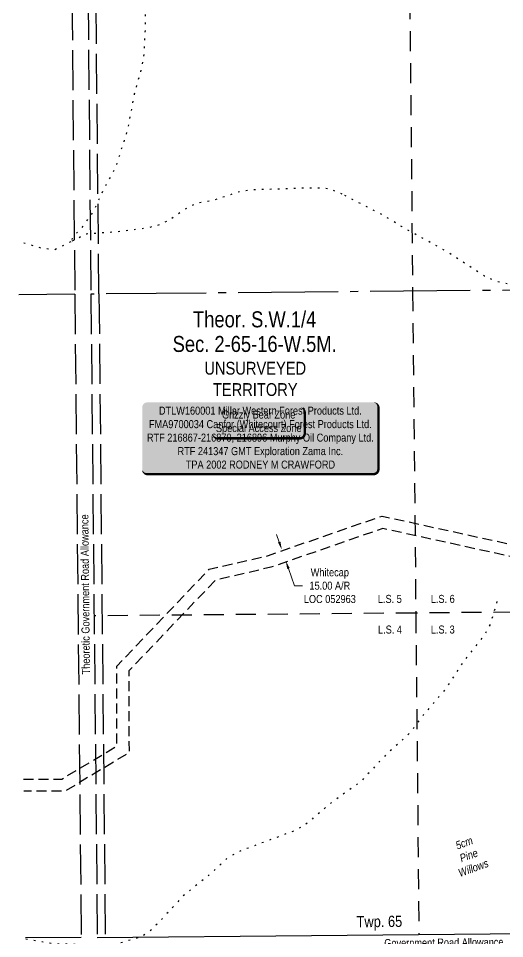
# Model space of a CAD drawing. Extents: x 538089 to 546766, y 6046620 to 6052605.
# Drawn here: x 543856 to 544464, y 6049261 to 6050411 of the extents above; entities that cross this region are included whole.
import ezdxf
from ezdxf.enums import TextEntityAlignment as Align

# ---------------------------------------------------------------- set-up
doc = ezdxf.new("R2010")
doc.units = 0
doc.header["$LTSCALE"] = 5
for name, pattern in [('foc-ACCESSROAD', [3.75, 2.5, -1.25]), ('foc-LSD', [8, 5, -3]), ('foc-QUARTERLINE', [33, 25, -3, 2, -3]), ('foc-UNSURVEYED', [12.5, 10, -2.5]), ('foc-WHEELTRACKS', [2, 0.4, -1.6])]:
    doc.linetypes.add(name, pattern=pattern)
for name, color, linetype in [('AS-SURFACE IMPACT', 7, 'Continuous'), ('AS-WILDLIFE-BLOCK', 131, 'Continuous'), ('C-SYMBOL', 7, 'Continuous'), ('D-TXT', 6, 'Continuous'), ('F-AR', 190, 'foc-ACCESSROAD'), ('L-QSEC', 8, 'foc-QUARTERLINE'), ('L-ROAD-T', 7, 'Continuous'), ('L-SEC', 7, 'Continuous'), ('L-SECTION-LSD', 7, 'foc-LSD'), ('L-UNS-T', 3, 'Continuous'), ('L-USEC', 7, 'foc-UNSURVEYED'), ('T-BUSH-T', 110, 'Continuous'), ('T-WATER-P3', 160, 'foc-WHEELTRACKS')]:
    doc.layers.add(name, color=color, linetype=linetype)
doc.layers.add('F-RW-T', color=190, linetype='Continuous', lineweight=9)
doc.styles.add('100L', font='ARIALN.TTF', dxfattribs={"height": 11})
doc.styles.add('175L', font='ARIALN.TTF', dxfattribs={"height": 20})
doc.styles.add('80', font='ARIALN.TTF', dxfattribs={"height": 10})
doc.styles.add('80CG', font='ARIALN.TTF', dxfattribs={"height": 10})
doc.styles.add('80L', font='ARIALN.TTF', dxfattribs={"height": 10})
doc.styles.add('80LS', font='ARIALNI.TTF', dxfattribs={"height": 10})
doc.dimstyles.new('Compass 5 000', dxfattribs={"dimscale": 5, "dimtxt": 9, "dimasz": 2, "dimexe": 0.2, "dimexo": 0.0625, "dimgap": 0.5, "dimtad": 0, "dimtih": 1, "dimtoh": 1, "dimzin": 0, "dimdsep": 46, "dimtxsty": '80CG', "dimcen": 0.1, "dimse1": 1, "dimse2": 1, "dimclrd": 256, "dimclrt": 256, "dimaunit": 1, "dimadec": 4, "dimazin": 0, "dimtfac": 0.06, "dimtofl": 0, "dimtmove": 0, "dimatfit": 1, "dimfxl": 0.2, "dimtolj": 1, "dimtzin": 0, "dimlwd": -1, "dimarcsym": 0})

# ---------------------------------------------------------------- blocks, each defined once
blk = doc.blocks.new('*D477')
at = {"layer": 'F-RW-T', "transparency": 16777216}
for p, q in [((544182.2, 6049756.5), (544178.9, 6049765.9)), ((544193.6, 6049723.4), (544201.1, 6049701.9)), ((544201.1, 6049701.9), (544211.1, 6049701.9))]:
    blk.add_line(p, q, dxfattribs=at)
for points in [[(544183.7, 6049757), (544180.6, 6049755.9), (544185.4, 6049747)], [(544195.2, 6049724), (544192.1, 6049722.9), (544190.4, 6049732.9)]]:
    blk.add_solid(points, dxfattribs=at)
at = {"layer": 'F-RW-T', "transparency": 16777216, "insert": (544245.4, 6049701.9), "char_height": 10, "attachment_point": 5, "style": '80CG'}
blk.add_mtext('\\A1;Whitecap\\P15.00 A/R \\PLOC 052963', dxfattribs=at)
blk = doc.blocks.new('*U502')
h = blk.add_hatch(color=255)
edge = h.paths.add_edge_path()
edge.add_line((-51.5, -20), (51.5, -20))
edge.add_arc((51.5, -14), 6, 270, 360)
edge.add_line((57.5, -14), (57.5, 12.5))
edge.add_arc((51.5, 12.5), 6, 0, 90)
edge.add_line((51.5, 18.5), (-51.5, 18.5))
edge.add_arc((-51.5, 12.5), 6, 90, 180)
edge.add_line((-57.5, 12.5), (-57.5, -14))
edge.add_arc((-51.5, -14), 6, 180, 270)
at = {"color": 131, "flags": 128}
blk.add_lwpolyline([(-51.5, -20, 3, 3, 0), (51.5, -20, 3, 3, 0.414214), (57.5, -14, 3, 3, 0), (57.5, 12.5, 3, 0, 0.414214), (51.5, 18.5, 0, 0, 0), (-51.5, 18.5, 0, 0, 0.414214), (-57.5, 12.5, 0, 0, 0), (-57.5, -14, 0, 3, 0.414214)], format="xyseb", close=True, dxfattribs=at)
at = {"color": 131, "style": '80'}
blk.add_attdef('ENTER_TEXT_001', (-36, -5), '', height=10, dxfattribs=at)
blk = doc.blocks.new('*U512')
h = blk.add_hatch(color=255)
edge = h.paths.add_edge_path()
edge.add_line((-141.5, -45.5), (141.5, -45.5))
edge.add_arc((141.5, -39.5), 6, 270, 360)
edge.add_line((147.5, -39.5), (147.5, 38))
edge.add_arc((141.5, 38), 6, 0, 90)
edge.add_line((141.5, 44), (-141.5, 44))
edge.add_arc((-141.5, 38), 6, 90, 180)
edge.add_line((-147.5, 38), (-147.5, -39.5))
edge.add_arc((-141.5, -39.5), 6, 180, 270)
at = {"color": 44, "flags": 128}
blk.add_lwpolyline([(-141.5, -45.5, 3, 3, 0), (141.5, -45.5, 3, 3, 0.414214), (147.5, -39.5, 3, 3, 0), (147.5, 38, 3, 0, 0.414214), (141.5, 44, 0, 0, 0), (-141.5, 44, 0, 0, 0.414214), (-147.5, 38, 0, 0, 0), (-147.5, -39.5, 0, 3, 0.414214)], format="xyseb", close=True, dxfattribs=at)
at = {"color": 44, "style": '80'}
blk.add_attdef('ENTER_TEXT_001', (-36, -5), '', height=10, dxfattribs=at)

msp = doc.modelspace()

# ---------------------------------------------------------------- linework, layer by layer
at = {"layer": 'L-QSEC'}
for p, q in [((544750.976, 6050073.504), (543946.83, 6050066.321)), ((543926.71, 6050066.127), (543856.873, 6050065.502))]:
    msp.add_line(p, q, dxfattribs=at)
at = {"layer": 'L-SEC'}
msp.add_line((543954.838, 6049262.582), (544758.912, 6049270.019), dxfattribs=at)
msp.add_lwpolyline([(543934.751, 6049262.397), (543864.912, 6049261.774)], dxfattribs=at)
at = {"layer": 'L-SECTION-LSD'}
for p, q in [((544341.023, 6050874.724), (544348.903, 6050069.913)), ((544754.948, 6049671.349), (544352.839, 6049667.761))]:
    msp.add_line(p, q, dxfattribs=at)
at = {"layer": 'L-SECTION-LSD', "flags": 128}
for points in [[(544348.903, 6050069.913), (544352.839, 6049667.761)], [(544352.839, 6049667.761), (544356.776, 6049265.61)]]:
    msp.add_lwpolyline(points, dxfattribs=at)
at = {"layer": 'L-USEC'}
for p, q in [((543918.901, 6050871.115), (543926.711, 6050066.126)), ((543939.02, 6050871.287), (543946.83, 6050066.321)), ((543956.869, 6050066.397), (543949.06, 6050871.373)), ((543926.711, 6050066.126), (543934.729, 6049262.397)), ((543946.819, 6050066.327), (543954.838, 6049262.582)), ((543956.874, 6050066.427), (543964.892, 6049262.675))]:
    msp.add_line(p, q, dxfattribs=at)
at = {"layer": 'T-WATER-P3', "flags": 128}
for points in [[(544107.922, 6050764.319), (544099.438, 6050741.917), (544083.055, 6050718.827), (544059.316, 6050703.171), (544040.324, 6050684.319), (544033.074, 6050671.51), (544028.527, 6050658.68), (544024.313, 6050643.152), (544022.656, 6050625.013), (544022.931, 6050548.726), (544015.826, 6050496.879), (544014.303, 6050459.097), (544014.862, 6050402.585), (544012.675, 6050363.1), (544009.499, 6050347.135), (544000.956, 6050316.022), (543992.289, 6050270.963), (543977.887, 6050224.99), (543963.36, 6050198.599), (543950.113, 6050169.786), (543933.942, 6050147.305), (543924.285, 6050138.083), (543921.602, 6050131.466)], [(544261, 6050191.05), (544248.689, 6050196.4), (544245.63, 6050197.73), (544239.703, 6050198.14), (544227.685, 6050198.972), (544147.992, 6050196.413), (544130.546, 6050193.595), (544101.562, 6050183.764), (544084.429, 6050180.714), (544069.932, 6050175.951), (544046.643, 6050159.654), (544033.358, 6050152.888), (544016.565, 6050148.642), (543980.376, 6050143.919), (543941.235, 6050141.309), (543921.602, 6050131.466)], [(544694.778, 6050078.936), (544618.702, 6050064.987), (544538.5, 6050066.857), (544486.8, 6050074.751), (544453.389, 6050082.012), (544438.858, 6050088.844), (544389.341, 6050120.669), (544335.695, 6050150.18), (544311.695, 6050165.098), (544261, 6050191.05)], [(543921.602, 6050131.466), (543901.664, 6050121.625), (543885.926, 6050123.242), (543856.228, 6050132.047)], [(544454.285, 6049681.998), (544445.824, 6049653.709), (544438.652, 6049640.365), (544412.566, 6049607.446), (544389.511, 6049572.172), (544362.019, 6049540.046), (544345.242, 6049517.722), (544312.863, 6049488.015), (544284.007, 6049457.045), (544247.592, 6049431.038), (544215.131, 6049403.669), (544202.944, 6049396.404), (544130.705, 6049369.29), (544117.744, 6049361.875), (544097.189, 6049342.727), (544061.887, 6049314.175), (544031.778, 6049281.238), (544021.434, 6049271.214), (544010.164, 6049263.316), (543977.222, 6049253.538), (543960.21, 6049250.307), (543924.163, 6049253.873), (543903.674, 6049253.889), (543864.681, 6049260.421)]]:
    msp.add_lwpolyline(points, dxfattribs=at)

# ---------------------------------------------------------------- block references
at = {"layer": 'AS-SURFACE IMPACT'}
ref = msp.add_blockref('*U512', (544158.542, 6049886.868), dxfattribs=dict(at, xscale=1.000506938824607, yscale=1.000506938824607, zscale=1.000506938824607))
ref.add_attrib('ENTER_TEXT_001', 'DTLW160001 Millar Western Forest Products Ltd.', (544031.833, 6049915.635), dxfattribs={"layer": '0', "color": 44, "height": 10.00507, "style": '80'})
ref.add_attrib('ENTER_TEXT_002', 'FMA9700034 Canfor (Whitecourt) Forest Products Ltd.', (544019.351, 6049898.783), dxfattribs={"layer": '0', "color": 44, "height": 10.00507, "style": '80'})
ref.add_attrib('ENTER_TEXT_003', 'RTF 216867-216870, 216896 Murphy Oil Company Ltd.', (544016.822, 6049881.93), dxfattribs={"layer": '0', "color": 44, "height": 10.00507, "style": '80'})
ref.add_attrib('ENTER_TEXT_004', 'RTF 241347 GMT Exploration Zama Inc.', (544055.068, 6049865.078), dxfattribs={"layer": '0', "color": 44, "height": 10.00507, "style": '80'})
ref.add_attrib('ENTER_TEXT_005', 'TPA 2002 RODNEY M CRAWFORD', (544065.425, 6049848.225), dxfattribs={"layer": '0', "color": 44, "height": 10.00507, "style": '80'})
at = {"layer": 'AS-WILDLIFE-BLOCK'}
ref = msp.add_blockref('*U502', (544156.577, 6049906.003), dxfattribs=dict(at, xscale=0.99947887, yscale=0.99947887, zscale=0.99947887))
ref.add_attrib('ENTER_TEXT_001', 'Grizzly Bear Zone', (544110.691, 6049910.722), dxfattribs={"layer": '0', "color": 131, "height": 9.99479, "style": '80'})
ref.add_attrib('ENTER_TEXT_002', 'Special Access Zone', (544103.103, 6049893.887), dxfattribs={"layer": '0', "color": 131, "height": 9.99479, "style": '80'})

# ---------------------------------------------------------------- texts
at = {"layer": 'C-SYMBOL', "color": 3, "style": '175L'}
for s, p in [('Theor. S.W.1/4', (544151.476, 6050018.724)), ('Sec. 2-65-16-W.5M.', (544151.476, 6049987.962))]:
    msp.add_text(s, height=20, dxfattribs=at).set_placement(p, align=Align.BOTTOM_CENTER)
at = {"layer": 'D-TXT', "color": 3, "insert": (544278.767, 6049289.138), "char_height": 14, "attachment_point": 1, "rotation": 0.533611, "style": '80L'}
msp.add_mtext_dynamic_manual_height_columns('Twp. 65', width=101.3954, gutter_width=47.5, heights=[0], dxfattribs=at)
at = {"layer": 'L-ROAD-T', "style": '80L'}
msp.add_text('Government Road Allowance', height=10, rotation=0.533611, dxfattribs=at).set_placement((544387.953, 6049256.119), align=Align.MIDDLE_CENTER)
at = {"layer": 'L-UNS-T', "color": 3, "insert": (544152.222, 6049960.2), "char_height": 15.99175, "attachment_point": 5, "style": '80L'}
msp.add_mtext_dynamic_manual_height_columns('UNSURVEYED TERRITORY', width=126.41375, gutter_width=47.5, heights=[0], dxfattribs=at)
at = {"layer": 'T-BUSH-T', "insert": (544411.61, 6049385.304), "char_height": 10.00019, "width": 47.57019, "attachment_point": 2, "rotation": 20, "style": '80LS'}
msp.add_mtext('5cm Pine Willows', dxfattribs=at)

# ---------------------------------------------------------------- dimensions: what is measured, and where the dimension line sits
at = {"layer": 'F-RW-T'}
dim = msp.add_linear_dim(base=(544185.443, 6049747.023), p1=(544188.349, 6049732.162), p2=(544183.434, 6049746.326), angle=109.134993, text='Whitecap\\P15.00 A/R \\PLOC 052963', dimstyle='Compass 5 000', dxfattribs=at)
dim.commit()
dim.dimension.update_dxf_attribs({"geometry": '*D477', "text_midpoint": (544245.386, 6049701.937), "dimtype": 161})

# ---------------------------------------------------------------- next in the draw order: texts
at = {"layer": 'L-ROAD-T', "insert": (543934.657, 6049690.994), "char_height": 10, "width": 200.63581, "attachment_point": 2, "rotation": 90.576389, "style": '80L', "bg_fill": 3, "box_fill_scale": 1.15, "bg_fill_color": 256, "bg_fill_true_color": 256, "bg_fill_transparency": 0}
msp.add_mtext('Theoretic Government Road Allowance', dxfattribs=at)
at = {"layer": 'L-SECTION-LSD', "attachment_point": 1, "style": '100L', "bg_fill": 3, "box_fill_scale": 1.5, "bg_fill_color": 256, "bg_fill_transparency": 0}
for s, width, insert, char_height in [('\\pi1.7739;L.S. 5', 30.40114, (544303.655, 6049690.423), 9.99466), ('L.S. 6', 30.48313, (544371.579, 6049690.423), 9.9947), ('\\pi2.0013;L.S. 4', 30.53989, (544303.655, 6049652.159), 9.99466), ('L.S. 3', 30.37591, (544371.579, 6049652.159), 9.9947)]:
    msp.add_mtext_dynamic_manual_height_columns(s, width=width, gutter_width=55, heights=[0], dxfattribs=dict(at, insert=insert, char_height=char_height))

# ---------------------------------------------------------------- next in the draw order: linework, layer by layer
at = {"layer": 'F-AR', "flags": 128}
msp.add_lwpolyline([(543862.742, 6049460.368), (543910.52, 6049460.243), (543932.46, 6049473.427), (543962.446, 6049491.444), (543979.451, 6049501.663), (543979.126, 6049601.345), (544094.687, 6049722.498), (544167.509, 6049739.316), (544310.61, 6049788.967), (544560.173, 6049734.171), (544588.752, 6049534.33), (544657.716, 6049500.655), (544756.301, 6049534.431), (544849.532, 6049566.376), (544849.845, 6049550.636), (544756.457, 6049518.637), (544654.971, 6049485.311), (544575.356, 6049524.187), (544548.22, 6049711.858), (544537.036, 6049723.902), (544311.527, 6049773.418), (544171.666, 6049724.889), (544102.436, 6049708.902), (543994.138, 6049595.362), (543994.471, 6049493.197), (543962.614, 6049474.055), (543932.629, 6049456.037), (543914.646, 6049445.232), (543862.887, 6049445.367)], dxfattribs=at)
at = {"layer": 'L-SECTION-LSD'}
msp.add_line((544352.839, 6049667.761), (543950.732, 6049664.173), dxfattribs=at)

doc.saveas('drawing.dxf')
